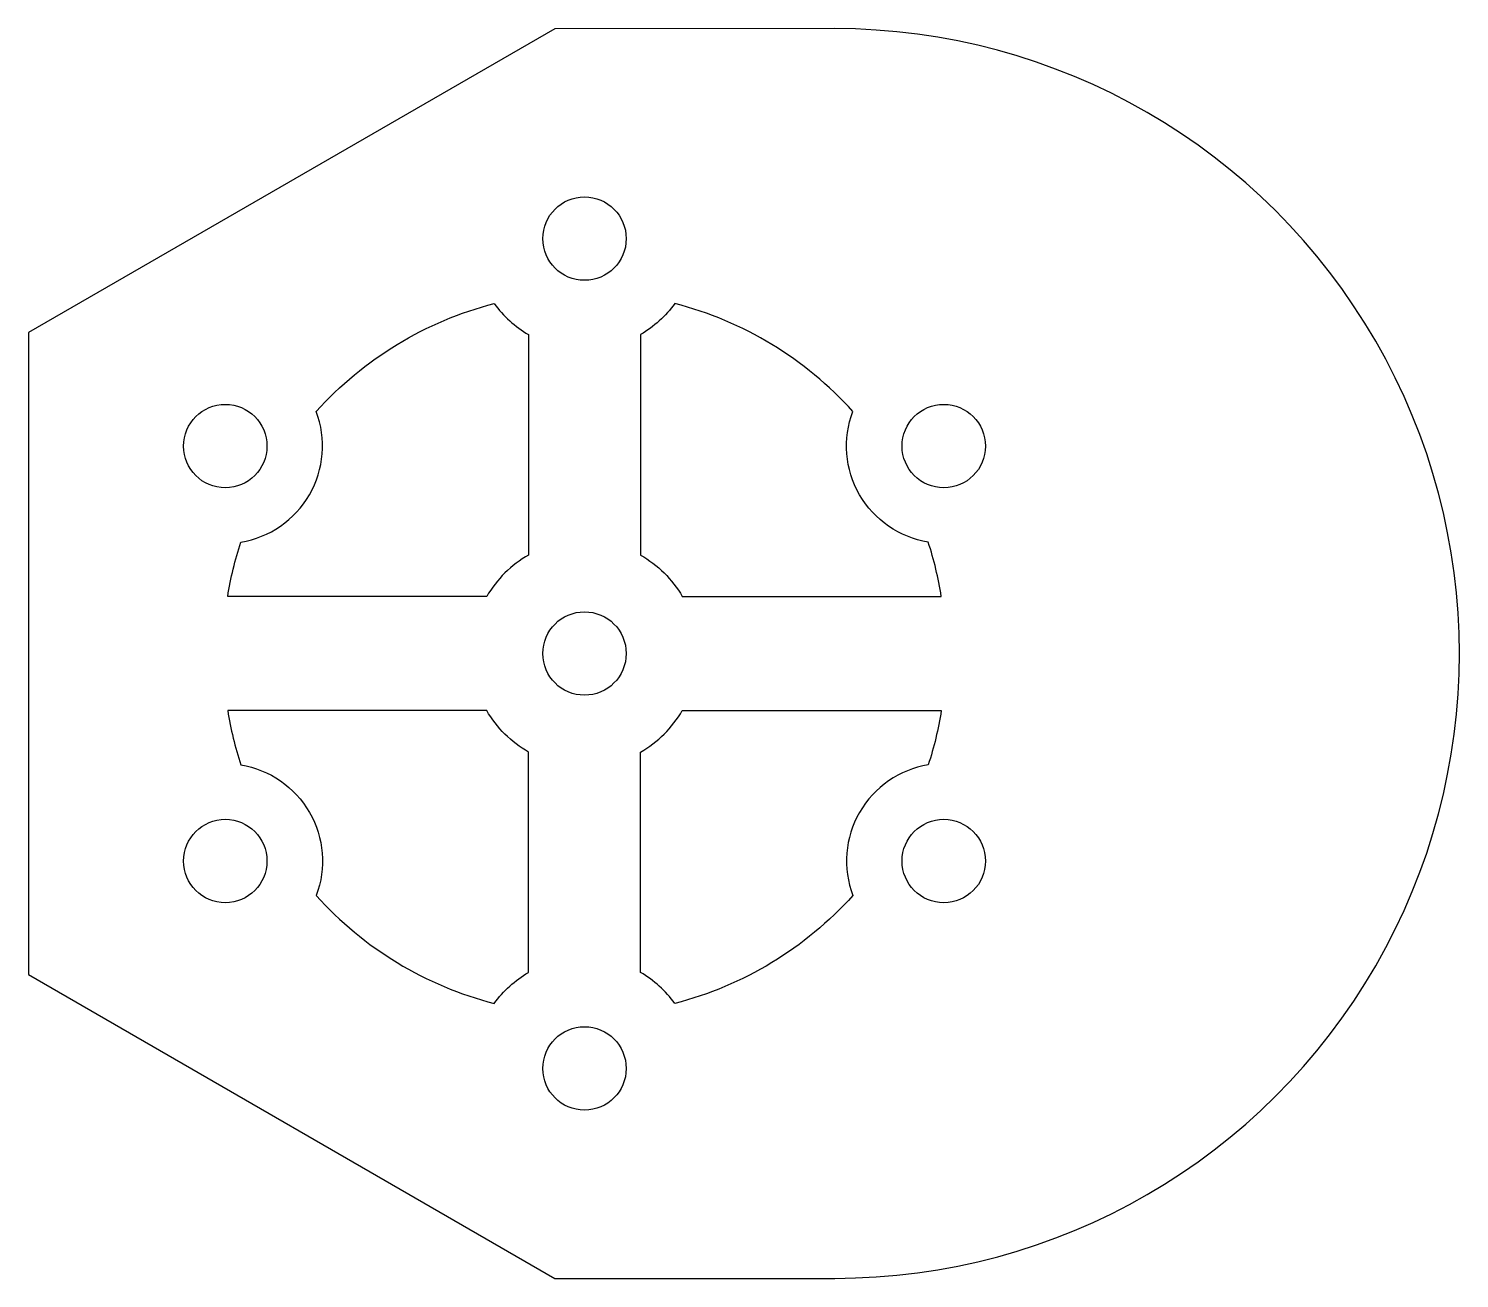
# Model space of a CAD drawing. Header units: millimetres. Extents: x -20 to 31.5, y -22.5 to 22.5.
import ezdxf

# ---------------------------------------------------------------- set-up
doc = ezdxf.new("R2010")
doc.units = ezdxf.units.MM

msp = doc.modelspace()

# ---------------------------------------------------------------- linework, layer by layer
at = {"color": 4}
msp.add_lwpolyline([(9, -22.473, 1.00001), (8.999, 22.479), (-1.072, 22.476), (-20, 11.548), (-20, -11.546), (-1.072, -22.474)], format="xyb", close=True, dxfattribs=at)
for points in [[(-2.013, 3.545, 0.132289), (-3.519, 2.055), (-12.837, 2.055, -0.038734), (-12.367, 4.01, 0.475029), (-9.654, 8.709, -0.147198), (-3.247, 12.591, 0.104845), (-2.019, 11.475), (-2.013, 3.545)], [(2.013, 3.545, -0.132289), (3.519, 2.055), (12.837, 2.055, 0.038734), (12.367, 4.01, -0.475029), (9.654, 8.709, 0.147198), (3.247, 12.591, -0.104845), (2.019, 11.475), (2.013, 3.545)], [(-2.013, -3.541, -0.132289), (-3.519, -2.051), (-12.837, -2.051, 0.038734), (-12.367, -4.006, -0.475029), (-9.654, -8.705, 0.147198), (-3.247, -12.587, -0.104845), (-2.019, -11.471), (-2.013, -3.541)], [(2.013, -3.541, 0.132289), (3.519, -2.051), (12.837, -2.051, -0.038734), (12.367, -4.006, 0.475029), (9.654, -8.705, -0.147198), (3.247, -12.587, 0.104845), (2.019, -11.471), (2.013, -3.541)]]:
    msp.add_lwpolyline(points, format="xyb", dxfattribs=at)
for centre in [(0, 14.926), (-12.925, 7.463), (12.925, 7.463), (0, 0.002), (-12.925, -7.462), (12.925, -7.462), (0, -14.924), (0, -14.924)]:
    msp.add_circle(centre, 1.5, dxfattribs=at)

doc.saveas('drawing.dxf')
